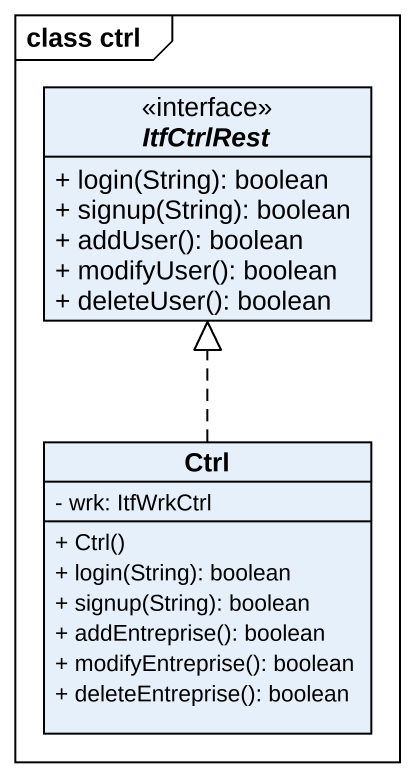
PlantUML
@startuml
mainframe class ctrl
hide circle
hide empty members
skinparam classAttributeIconSize 0
interface ItfCtrlRest {
  + login(String): boolean
  + signup(String): boolean
  + addUser(): boolean
  + modifyUser(): boolean
  + deleteUser(): boolean
}
class Ctrl {
  - wrk: ItfWrkCtrl
  + Ctrl()
  + login(String): boolean
  + signup(String): boolean
  + addEntreprise(): boolean
  + modifyEntreprise(): boolean
  + deleteEntreprise(): boolean
}
Ctrl .up.|> ItfCtrlRest
@enduml
